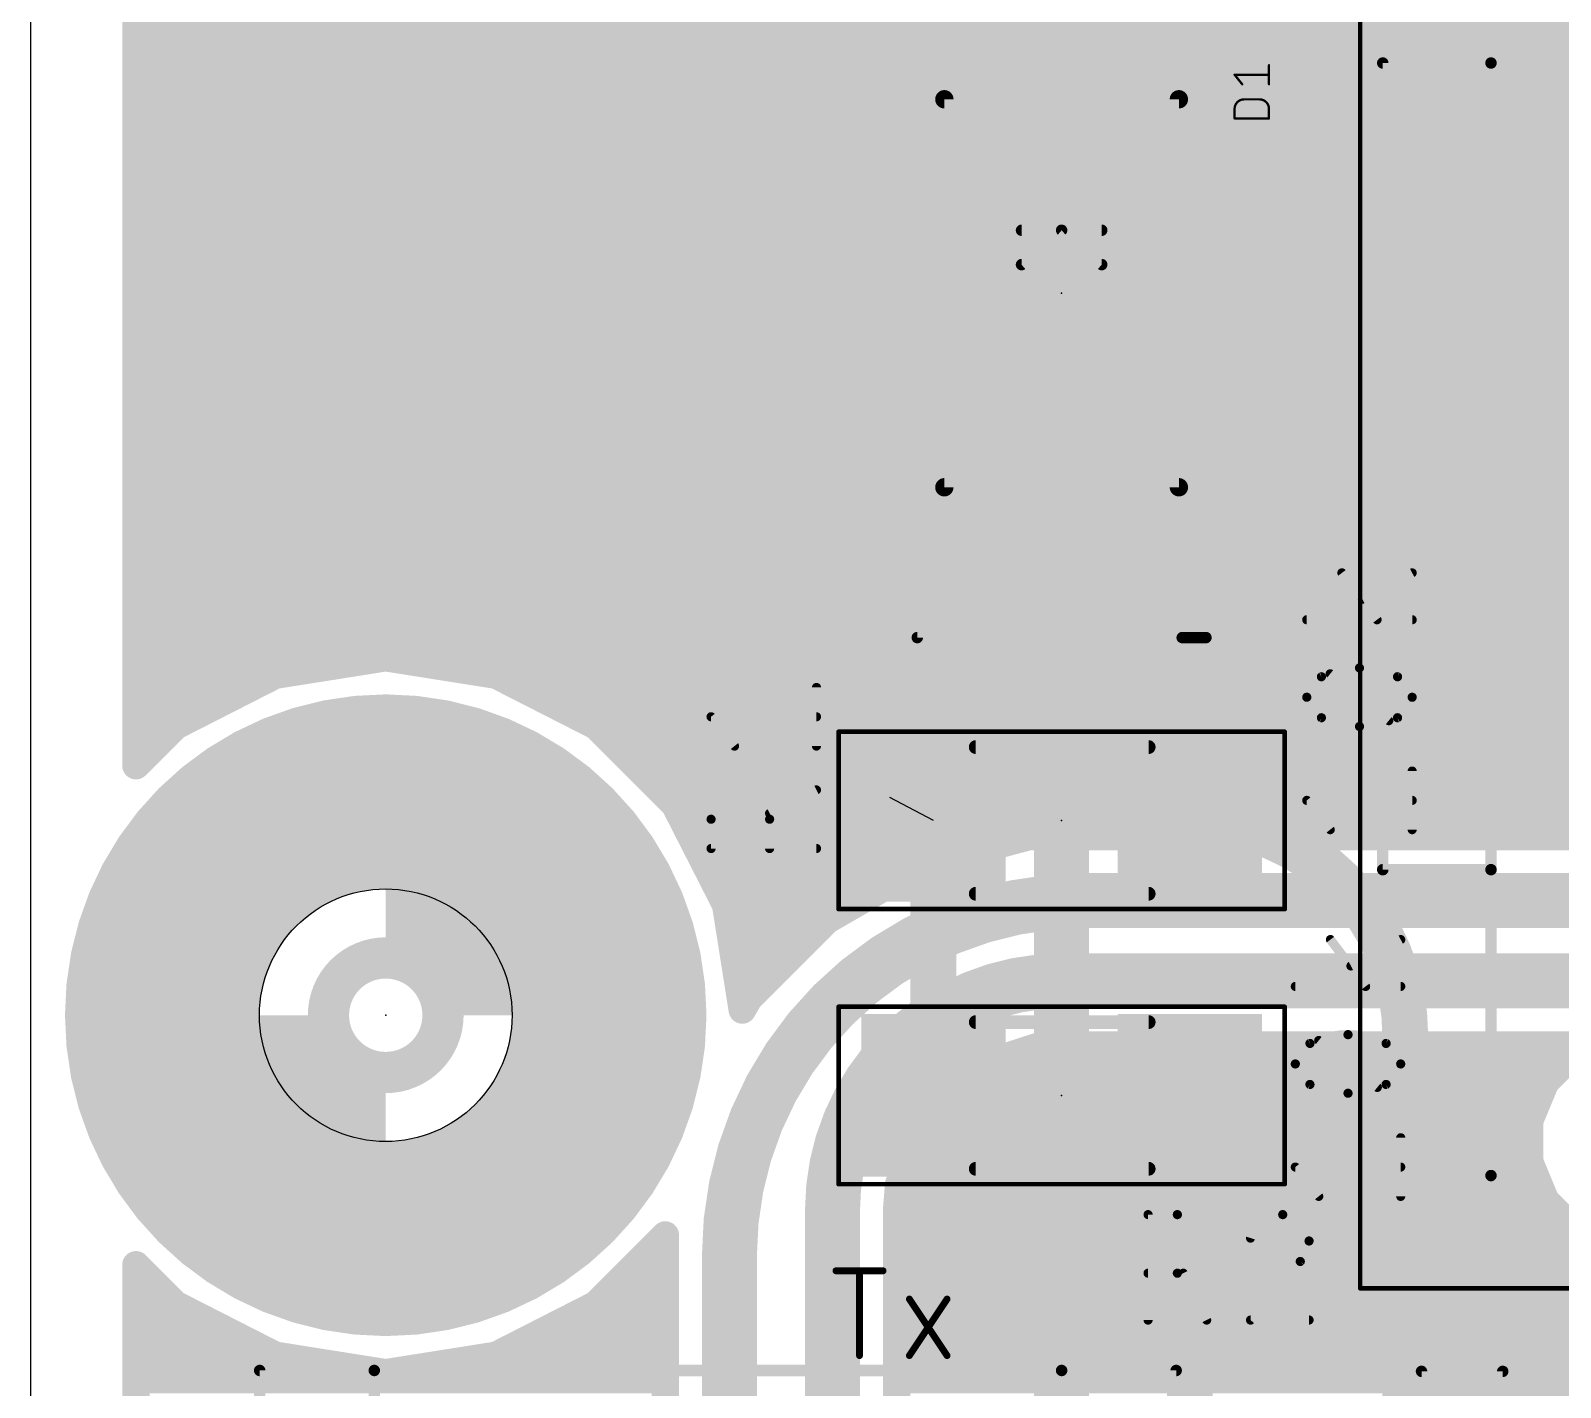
# Model space of a CAD drawing. Extents: x 1.3 to 54.7, y -2.9 to 42.9.
# Drawn here: x 1.27 to 18.23, y 9.97 to 25.01 of the extents above; entities that cross this region are included whole.
import ezdxf

# ---------------------------------------------------------------- set-up
doc = ezdxf.new("R2010")
doc.units = 0
for name, color, linetype in [('1', 12, 'CONTINUOUS'), ('16', 132, 'CONTINUOUS'), ('19', 53, 'CONTINUOUS'), ('20', 31, 'CONTINUOUS'), ('21', 253, 'CONTINUOUS'), ('23', 53, 'CONTINUOUS'), ('25', 253, 'CONTINUOUS'), ('39', 12, 'CONTINUOUS'), ('40', 132, 'CONTINUOUS'), ('41', 12, 'CONTINUOUS'), ('42', 132, 'CONTINUOUS'), ('43', 110, 'CONTINUOUS'), ('51', 253, 'CONTINUOUS')]:
    doc.layers.add(name, color=color, linetype=linetype)

# ---------------------------------------------------------------- blocks, each defined once
blk = doc.blocks.new('RECT')
blk.add_solid([(-0.5, -0.5), (0.5, -0.5), (-0.5, 0.5), (0.5, 0.5)])

msp = doc.modelspace()

# ---------------------------------------------------------------- linework, layer by layer
at = {"layer": '1'}
for points, const_width in [([(12.7, 24.4475, 0.4142), (10.795, 22.5425)], 0.508), ([(12.7, 24.5999, 1), (12.7, 24.2951)], 0.3048), ([(12.7, 24.3205, 1), (12.7, 24.5745)], 0.254), ([(19.05, 21.9075, 0.4142), (16.51, 24.4475)], 0.6096), ([(16.51, 24.5999, 1), (16.51, 24.2951)], 0.3048), ([(16.51, 24.5999, 1), (16.51, 24.2951)], 0.3048), ([(16.51, 24.2951, 1), (16.51, 24.5999)], 0.3048), ([(10.922, 22.5425, 1), (10.668, 22.5425)], 0.254), ([(10.668, 22.5425, 1), (10.922, 22.5425)], 0.254), ([(12.8524, 19.7485, 1), (12.5476, 19.7485)], 0.3048), ([(10.668, 16.51, 1), (10.922, 16.51)], 0.254), ([(11.405, 16.256, 1), (11.151, 16.256)], 0.254), ([(16.51, 13.868, 0.4142), (14.122, 16.256)], 0.508), ([(14.122, 16.383, 1), (14.122, 16.129)], 0.254), ([(16.637, 13.868, 1), (16.383, 13.868)], 0.254), ([(16.383, 13.868, 1), (16.637, 13.868)], 0.254), ([(14.249, 13.208, 1), (13.995, 13.208)], 0.254), ([(11.151, 13.208, 1), (11.405, 13.208)], 0.254)]:
    msp.add_lwpolyline(points, format="xyb", dxfattribs=dict(at, const_width=const_width))
for points, const_width in [([(12.7, 24.4475), (16.51, 24.4475)], 0.6096), ([(16.51, 24.4475), (20.6375, 24.4475)], 0.6096), ([(10.795, 22.5425), (10.795, 16.51)], 0.508), ([(12.7, 19.7485), (12.7, 7.62)], 0.6096), ([(11.278, 16.256), (11.278, 13.208)], 0.508), ([(16.51, 13.868), (16.51, 7.62)], 0.508), ([(14.122, 13.208), (14.122, 8.89)], 0.508)]:
    msp.add_lwpolyline(points, dxfattribs=dict(at, const_width=const_width))
at = {"layer": '16'}
for points, const_width in [([(2.4384, 16.8631), (2.4384, 28.8569)], 0.3048), ([(2.4384, 24.9936), (35.3568, 24.9936)], 0.3048), ([(2.4384, 24.6888), (35.3568, 24.6888)], 0.3048), ([(2.4384, 24.384), (35.3568, 24.384)], 0.3048), ([(2.4384, 24.0792), (35.3568, 24.0792)], 0.3048), ([(2.4384, 23.7744), (35.3568, 23.7744)], 0.3048), ([(2.4384, 23.4696), (35.3568, 23.4696)], 0.3048), ([(2.4384, 23.1648), (35.3568, 23.1648)], 0.3048), ([(2.4384, 22.86), (35.3568, 22.86)], 0.3048), ([(2.4384, 22.5552), (35.3568, 22.5552)], 0.3048), ([(2.4384, 22.2504), (35.3568, 22.2504)], 0.3048), ([(2.4384, 21.9456), (35.3568, 21.9456)], 0.3048), ([(2.4384, 21.6408), (35.3568, 21.6408)], 0.3048), ([(2.4384, 21.336), (35.3568, 21.336)], 0.3048), ([(2.4384, 21.0312), (35.3568, 21.0312)], 0.3048), ([(2.4384, 20.7264), (35.3568, 20.7264)], 0.3048), ([(2.4384, 20.4216), (35.3568, 20.4216)], 0.3048), ([(2.4384, 20.1168), (35.3568, 20.1168)], 0.3048), ([(2.4384, 19.812), (35.3568, 19.812)], 0.3048), ([(2.4384, 19.5072), (35.3568, 19.5072)], 0.3048), ([(2.4384, 19.2024), (35.3568, 19.2024)], 0.3048), ([(2.4384, 18.8976), (35.3568, 18.8976)], 0.3048), ([(2.4384, 18.5928), (35.3568, 18.5928)], 0.3048), ([(2.4384, 18.288), (35.3568, 18.288)], 0.3048), ([(5.207, 18.0594), (3.9826, 17.8655)], 0.3048), ([(6.4314, 17.8655), (5.207, 18.0594)], 0.3048), ([(5.207, 18.0594), (5.207, 18.0594)], 0.3048), ([(2.4384, 17.9832), (4.7259, 17.9832)], 0.3048), ([(3.9826, 17.8655), (2.878, 17.3026)], 0.3048), ([(3.9826, 17.8655), (3.9826, 17.8655)], 0.3048), ([(5.6881, 17.9832), (35.3428, 17.9832)], 0.3048), ([(7.536, 17.3026), (6.4314, 17.8655)], 0.3048), ([(6.4314, 17.8655), (6.4314, 17.8655)], 0.3048), ([(2.4384, 17.6784), (3.6154, 17.6784)], 0.3048), ([(6.7986, 17.6784), (35.2802, 17.6784)], 0.3048), ([(2.4384, 17.3736), (3.0172, 17.3736)], 0.3048), ([(7.3968, 17.3736), (35.1812, 17.3736)], 0.3048), ([(2.878, 17.3026), (2.4384, 16.8631)], 0.3048), ([(2.878, 17.3026), (2.878, 17.3026)], 0.3048), ([(8.4126, 16.426), (7.536, 17.3026)], 0.3048), ([(7.536, 17.3026), (7.536, 17.3026)], 0.3048), ([(2.4384, 17.0688), (2.6441, 17.0688)], 0.3048), ([(7.7699, 17.0688), (35.0233, 17.0688)], 0.3048), ([(8.0747, 16.764), (34.8018, 16.764)], 0.3048), ([(8.3795, 16.4592), (34.4315, 16.4592)], 0.3048), ([(8.9755, 15.3214), (8.4126, 16.426)], 0.3048), ([(8.4126, 16.426), (8.4126, 16.426)], 0.3048), ([(8.5511, 16.1544), (33.7554, 16.1544)], 0.3048), ([(12.3421, 16.0782), (11.1599, 15.7614)], 0.3048), ([(33.274, 16.0782), (12.3421, 16.0782)], 0.3048), ([(8.7064, 15.8496), (11.4889, 15.8496)], 0.3048), ([(11.1599, 15.7614), (10.0999, 15.1495)], 0.3048), ([(11.1599, 15.7614), (11.1599, 15.7614)], 0.3048), ([(8.8617, 15.5448), (10.7846, 15.5448)], 0.3048), ([(12.954, 15.367), (33.274, 15.367)], 0.6096), ([(9.1602, 14.1553), (8.9755, 15.3214)], 0.3048), ([(8.9755, 15.3214), (8.9755, 15.3214)], 0.3048), ([(8.9884, 15.24), (10.2567, 15.24)], 0.3048), ([(10.0999, 15.1495), (9.2345, 14.2841)], 0.3048), ([(10.0999, 15.1495), (10.0999, 15.1495)], 0.3048), ([(9.0366, 14.9352), (9.8857, 14.9352)], 0.3048), ([(9.0849, 14.6304), (9.5809, 14.6304)], 0.3048), ([(12.7, 14.478), (35.941, 14.478)], 0.6096), ([(9.1332, 14.3256), (9.2761, 14.3256)], 0.3048), ([(9.2345, 14.2841), (9.1602, 14.1553)], 0.3048), ([(9.2345, 14.2841), (9.2345, 14.2841)], 0.3048), ([(9.2345, 14.2841), (9.2345, 14.2841)], 0.3048), ([(12.4139, 13.7443), (12.7, 13.7668)], 0.3048), ([(12.7, 13.7668), (18.5932, 13.7668)], 0.3048), ([(11.8697, 13.5675), (12.4139, 13.7443)], 0.3048), ([(12.3269, 13.716), (18.4706, 13.716)], 0.3048), ([(18.3927, 13.6837), (18.0663, 13.3573)], 0.3048), ([(11.4068, 13.2312), (11.8697, 13.5675)], 0.3048), ([(11.6547, 13.4112), (18.1201, 13.4112)], 0.3048), ([(18.0663, 13.3573), (17.8896, 12.9308)], 0.3048), ([(11.0705, 12.7683), (11.4068, 13.2312)], 0.3048), ([(11.3162, 13.1064), (17.9623, 13.1064)], 0.3048), ([(17.8896, 12.9308), (17.8896, 12.4692)], 0.3048), ([(10.8937, 12.2241), (11.0705, 12.7683)], 0.3048), ([(11.0948, 12.8016), (17.8896, 12.8016)], 0.3048), ([(10.9823, 12.4968), (17.8896, 12.4968)], 0.3048), ([(17.8896, 12.4692), (18.0663, 12.0427)], 0.3048), ([(10.16, 11.938), (10.16, 7.62)], 0.6096), ([(10.8712, 11.938), (10.8937, 12.2241)], 0.3048), ([(10.8912, 12.192), (18.0044, 12.192)], 0.3048), ([(10.8712, 8.7825), (10.8712, 11.938)], 0.3048), ([(18.0663, 12.0427), (18.3927, 11.7163)], 0.3048), ([(10.8712, 11.8872), (18.2217, 11.8872)], 0.3048), ([(7.536, 10.8914), (8.3058, 11.6611)], 0.3048), ([(8.2271, 11.5824), (8.3058, 11.5824)], 0.3048), ([(8.3058, 11.6611), (8.3058, 9.4386)], 0.3048), ([(9.017, 11.43), (9.017, 9.144)], 0.6096), ([(10.8712, 11.5824), (18.7158, 11.5824)], 0.3048), ([(2.4384, 1.1712), (2.4384, 11.3309)], 0.3048), ([(2.4384, 11.3309), (2.878, 10.8914)], 0.3048), ([(2.4384, 11.2776), (2.4917, 11.2776)], 0.3048), ([(7.9223, 11.2776), (8.3058, 11.2776)], 0.3048), ([(10.8712, 11.2776), (47.3227, 11.2776)], 0.3048), ([(2.4384, 10.9728), (2.7965, 10.9728)], 0.3048), ([(2.878, 10.8914), (2.878, 10.8914)], 0.3048), ([(2.878, 10.8914), (3.9826, 10.3285)], 0.3048), ([(6.4314, 10.3285), (7.536, 10.8914)], 0.3048), ([(7.536, 10.8914), (7.536, 10.8914)], 0.3048), ([(7.536, 10.8914), (7.536, 10.8914)], 0.3048), ([(7.6175, 10.9728), (8.3058, 10.9728)], 0.3048), ([(10.8712, 10.9728), (47.9159, 10.9728)], 0.3048), ([(2.4384, 10.668), (3.3163, 10.668)], 0.3048), ([(7.0977, 10.668), (8.3058, 10.668)], 0.3048), ([(10.8712, 10.668), (48.6948, 10.668)], 0.3048), ([(2.4384, 10.3632), (3.9145, 10.3632)], 0.3048), ([(6.4995, 10.3632), (8.3058, 10.3632)], 0.3048), ([(10.8712, 10.3632), (53.4926, 10.3632)], 0.3048), ([(3.9826, 10.3285), (3.9826, 10.3285)], 0.3048), ([(3.9826, 10.3285), (5.207, 10.1346)], 0.3048), ([(5.207, 10.1346), (6.4314, 10.3285)], 0.3048), ([(6.4314, 10.3285), (6.4314, 10.3285)], 0.3048), ([(2.4384, 10.0584), (8.3058, 10.0584)], 0.3048), ([(5.207, 10.1346), (5.207, 10.1346)], 0.3048), ([(10.8712, 10.0584), (53.4926, 10.0584)], 0.3048)]:
    msp.add_lwpolyline(points, dxfattribs=dict(at, const_width=const_width))
for points, const_width in [([(2.4384, 25.0698, 1), (2.4384, 24.9174)], 0.1524), ([(2.4384, 24.765, 1), (2.4384, 24.6126)], 0.1524), ([(2.4384, 24.4602, 1), (2.4384, 24.3078)], 0.1524), ([(2.4384, 24.1554, 1), (2.4384, 24.003)], 0.1524), ([(2.4384, 23.8506, 1), (2.4384, 23.6982)], 0.1524), ([(2.4384, 23.5458, 1), (2.4384, 23.3934)], 0.1524), ([(2.4384, 23.241, 1), (2.4384, 23.0886)], 0.1524), ([(2.4384, 22.9362, 1), (2.4384, 22.7838)], 0.1524), ([(2.4384, 22.6314, 1), (2.4384, 22.479)], 0.1524), ([(2.4384, 22.3266, 1), (2.4384, 22.1742)], 0.1524), ([(2.4384, 22.0218, 1), (2.4384, 21.8694)], 0.1524), ([(2.4384, 21.717, 1), (2.4384, 21.5646)], 0.1524), ([(2.4384, 21.4122, 1), (2.4384, 21.2598)], 0.1524), ([(2.4384, 21.1074, 1), (2.4384, 20.955)], 0.1524), ([(2.4384, 20.8026, 1), (2.4384, 20.6502)], 0.1524), ([(2.4384, 20.4978, 1), (2.4384, 20.3454)], 0.1524), ([(2.4384, 20.193, 1), (2.4384, 20.0406)], 0.1524), ([(2.4384, 19.8882, 1), (2.4384, 19.7358)], 0.1524), ([(2.4384, 19.5834, 1), (2.4384, 19.431)], 0.1524), ([(2.4384, 19.2786, 1), (2.4384, 19.1262)], 0.1524), ([(2.4384, 18.9738, 1), (2.4384, 18.8214)], 0.1524), ([(2.4384, 18.669, 1), (2.4384, 18.5166)], 0.1524), ([(2.4384, 18.3642, 1), (2.4384, 18.2118)], 0.1524), ([(5.2189, 18.1347, 1), (5.1951, 17.9841)], 0.1524), ([(5.207, 18.1356, 1), (5.207, 17.9832)], 0.1524), ([(5.2189, 17.9841, 1), (5.1951, 18.1347)], 0.1524), ([(5.207, 17.9832, 1), (5.207, 18.1356)], 0.1524), ([(2.4384, 18.0594, 1), (2.4384, 17.907)], 0.1524), ([(3.9826, 17.9417, 1), (3.9826, 17.7893)], 0.1524), ([(3.9706, 17.9407, 1), (3.9945, 17.7902)], 0.1524), ([(4.0171, 17.7976, 1), (3.948, 17.9334)], 0.1524), ([(3.9826, 17.7893, 1), (3.9826, 17.9417)], 0.1524), ([(4.7259, 17.907, 1), (4.7259, 18.0594)], 0.1524), ([(5.6881, 18.0594, 1), (5.6881, 17.907)], 0.1524), ([(6.4314, 17.9417, 1), (6.4314, 17.7893)], 0.1524), ([(6.466, 17.9334, 1), (6.3969, 17.7976)], 0.1524), ([(6.4195, 17.7902, 1), (6.4434, 17.9407)], 0.1524), ([(6.4314, 17.7893, 1), (6.4314, 17.9417)], 0.1524), ([(2.4384, 17.7546, 1), (2.4384, 17.6022)], 0.1524), ([(3.6154, 17.6022, 1), (3.6154, 17.7546)], 0.1524), ([(6.7986, 17.7546, 1), (6.7986, 17.6022)], 0.1524), ([(2.4384, 17.4498, 1), (2.4384, 17.2974)], 0.1524), ([(3.0172, 17.2974, 1), (3.0172, 17.4498)], 0.1524), ([(7.3968, 17.4498, 1), (7.3968, 17.2974)], 0.1524), ([(2.878, 17.3788, 1), (2.878, 17.2264)], 0.1524), ([(2.8434, 17.3705, 1), (2.9126, 17.2348)], 0.1524), ([(2.9318, 17.2488, 1), (2.8241, 17.3565)], 0.1524), ([(2.878, 17.2264, 1), (2.878, 17.3788)], 0.1524), ([(7.536, 17.3788, 1), (7.536, 17.2264)], 0.1524), ([(7.5899, 17.3565, 1), (7.4822, 17.2488)], 0.1524), ([(7.5014, 17.2348, 1), (7.5706, 17.3705)], 0.1524), ([(7.536, 17.2264, 1), (7.536, 17.3788)], 0.1524), ([(2.4384, 17.145, 1), (2.4384, 16.9926)], 0.1524), ([(2.6441, 16.9926, 1), (2.6441, 17.145)], 0.1524), ([(7.7699, 17.145, 1), (7.7699, 16.9926)], 0.1524), ([(2.3845, 16.917, 1), (2.4923, 16.8092)], 0.1524), ([(2.3622, 16.8631, 1), (2.5146, 16.8631)], 0.1524), ([(8.0747, 16.8402, 1), (8.0747, 16.6878)], 0.1524), ([(8.3795, 16.5354, 1), (8.3795, 16.383)], 0.1524), ([(8.4888, 16.426, 1), (8.3364, 16.426)], 0.1524), ([(8.3364, 16.426, 1), (8.4888, 16.426)], 0.1524), ([(8.4805, 16.4606, 1), (8.3448, 16.3914)], 0.1524), ([(8.3588, 16.3722, 1), (8.4665, 16.4799)], 0.1524), ([(8.5511, 16.2306, 1), (8.5511, 16.0782)], 0.1524), ([(12.3421, 16.1544, 1), (12.3421, 16.002)], 0.1524), ([(12.3618, 16.0046, 1), (12.3223, 16.1518)], 0.1524), ([(8.7064, 15.9258, 1), (8.7064, 15.7734)], 0.1524), ([(11.4889, 15.7734, 1), (11.4889, 15.9258)], 0.1524), ([(11.1401, 15.835, 1), (11.1796, 15.6878)], 0.1524), ([(11.1599, 15.8376, 1), (11.1599, 15.6852)], 0.1524), ([(11.198, 15.6954, 1), (11.1218, 15.8274)], 0.1524), ([(11.1599, 15.6852, 1), (11.1599, 15.8376)], 0.1524), ([(8.8617, 15.621, 1), (8.8617, 15.4686)], 0.1524), ([(12.954, 15.367, 0.4142), (9.017, 11.43)], 0.6096), ([(10.7846, 15.4686, 1), (10.7846, 15.621)], 0.1524), ([(12.954, 15.5194, 1), (12.954, 15.2146)], 0.3048), ([(12.954, 15.2146, 1), (12.954, 15.5194)], 0.3048), ([(9.0507, 15.3334, 1), (8.9002, 15.3095)], 0.1524), ([(9.0517, 15.3214, 1), (8.8993, 15.3214)], 0.1524), ([(8.8993, 15.3214, 1), (9.0517, 15.3214)], 0.1524), ([(8.9076, 15.2869, 1), (9.0434, 15.356)], 0.1524), ([(8.9884, 15.3162, 1), (8.9884, 15.1638)], 0.1524), ([(10.0999, 15.2257, 1), (10.0999, 15.0733)], 0.1524), ([(10.0618, 15.2155, 1), (10.138, 15.0835)], 0.1524), ([(10.1538, 15.0956, 1), (10.0461, 15.2034)], 0.1524), ([(10.0999, 15.0733, 1), (10.0999, 15.2257)], 0.1524), ([(10.2567, 15.1638, 1), (10.2567, 15.3162)], 0.1524), ([(9.0366, 15.0114, 1), (9.0366, 14.859)], 0.1524), ([(9.8857, 14.859, 1), (9.8857, 15.0114)], 0.1524), ([(9.0849, 14.7066, 1), (9.0849, 14.5542)], 0.1524), ([(9.5809, 14.5542, 1), (9.5809, 14.7066)], 0.1524), ([(12.7, 14.478, 0.4142), (10.16, 11.938)], 0.6096), ([(12.7, 14.6304, 1), (12.7, 14.3256)], 0.3048), ([(12.7, 14.3256, 1), (12.7, 14.6304)], 0.3048), ([(9.1332, 14.4018, 1), (9.1332, 14.2494)], 0.1524), ([(9.2345, 14.3603, 1), (9.2345, 14.2079)], 0.1524), ([(9.3107, 14.2841, 1), (9.1583, 14.2841)], 0.1524), ([(9.3005, 14.246, 1), (9.1685, 14.3222)], 0.1524), ([(9.2345, 14.2079, 1), (9.2345, 14.3603)], 0.1524), ([(9.2761, 14.2494, 1), (9.2761, 14.4018)], 0.1524), ([(9.0942, 14.1934, 1), (9.2262, 14.1172)], 0.1524), ([(9.1806, 14.3379, 1), (9.2884, 14.2302)], 0.1524), ([(9.1583, 14.2841, 1), (9.3107, 14.2841)], 0.1524), ([(9.0849, 14.1434, 1), (9.2354, 14.1672)], 0.1524), ([(12.7, 13.843, 1), (12.7, 13.6906)], 0.1524), ([(12.706, 13.6908, 1), (12.694, 13.8428)], 0.1524), ([(12.3269, 13.7922, 1), (12.3269, 13.6398)], 0.1524), ([(12.4079, 13.8202, 1), (12.4199, 13.6683)], 0.1524), ([(12.4375, 13.6718, 1), (12.3904, 13.8168)], 0.1524), ([(11.8462, 13.6399, 1), (11.8933, 13.495)], 0.1524), ([(11.9145, 13.5058, 1), (11.825, 13.6291)], 0.1524), ([(11.6547, 13.4874, 1), (11.6547, 13.335)], 0.1524), ([(18.0124, 13.4112, 1), (18.1201, 13.3034)], 0.1524), ([(18.1367, 13.3282, 1), (17.9959, 13.3865)], 0.1524), ([(18.1201, 13.335, 1), (18.1201, 13.4874)], 0.1524), ([(11.3162, 13.1826, 1), (11.3162, 13.0302)], 0.1524), ([(11.3621, 13.2928, 1), (11.4516, 13.1695)], 0.1524), ([(11.4685, 13.1864, 1), (11.3452, 13.2759)], 0.1524), ([(17.9623, 13.0302, 1), (17.9623, 13.1826)], 0.1524), ([(17.9658, 12.9308, 1), (17.8134, 12.9308)], 0.1524), ([(11.143, 12.7447, 1), (10.9981, 12.7918)], 0.1524), ([(11.0948, 12.8778, 1), (11.0948, 12.7254)], 0.1524), ([(17.8192, 12.96, 1), (17.96, 12.9017)], 0.1524), ([(17.8896, 12.7254, 1), (17.8896, 12.8778)], 0.1524), ([(11.0089, 12.813, 1), (11.1322, 12.7235)], 0.1524), ([(10.9823, 12.573, 1), (10.9823, 12.4206)], 0.1524), ([(17.96, 12.4983, 1), (17.8192, 12.44)], 0.1524), ([(17.8896, 12.4206, 1), (17.8896, 12.573)], 0.1524), ([(17.8134, 12.4692, 1), (17.9658, 12.4692)], 0.1524), ([(10.3124, 11.938, 1), (10.0076, 11.938)], 0.3048), ([(10.8912, 12.2682, 1), (10.8912, 12.1158)], 0.1524), ([(10.8212, 12.2476, 1), (10.9662, 12.2005)], 0.1524), ([(10.9697, 12.2181, 1), (10.8177, 12.2301)], 0.1524), ([(18.0044, 12.1158, 1), (18.0044, 12.2682)], 0.1524), ([(10.0076, 11.938, 1), (10.3124, 11.938)], 0.3048), ([(10.9474, 11.938, 1), (10.795, 11.938)], 0.1524), ([(18.1201, 12.0966, 1), (18.0124, 11.9888)], 0.1524), ([(17.9959, 12.0135, 1), (18.1367, 12.0718)], 0.1524), ([(10.8712, 11.9634, 1), (10.8712, 11.811)], 0.1524), ([(10.7952, 11.944, 1), (10.9472, 11.932)], 0.1524), ([(18.2217, 11.811, 1), (18.2217, 11.9634)], 0.1524), ([(8.2271, 11.6586, 1), (8.2271, 11.5062)], 0.1524), ([(8.382, 11.6611, 1), (8.2296, 11.6611)], 0.1524), ([(8.3597, 11.6072, 1), (8.2519, 11.715)], 0.1524), ([(8.3058, 11.5062, 1), (8.3058, 11.6586)], 0.1524), ([(9.1694, 11.43, 1), (8.8646, 11.43)], 0.3048), ([(10.8712, 11.6586, 1), (10.8712, 11.5062)], 0.1524), ([(8.8646, 11.43, 1), (9.1694, 11.43)], 0.3048), ([(2.5146, 11.3309, 1), (2.3622, 11.3309)], 0.1524), ([(2.4923, 11.3848, 1), (2.3845, 11.277)], 0.1524), ([(2.4384, 11.3538, 1), (2.4384, 11.2014)], 0.1524), ([(2.4917, 11.2014, 1), (2.4917, 11.3538)], 0.1524), ([(7.9223, 11.3538, 1), (7.9223, 11.2014)], 0.1524), ([(8.3058, 11.2014, 1), (8.3058, 11.3538)], 0.1524), ([(10.8712, 11.3538, 1), (10.8712, 11.2014)], 0.1524), ([(2.4384, 11.049, 1), (2.4384, 10.8966)], 0.1524), ([(2.7965, 10.8966, 1), (2.7965, 11.049)], 0.1524), ([(2.878, 10.9676, 1), (2.878, 10.8152)], 0.1524), ([(2.9126, 10.9592, 1), (2.8434, 10.8235)], 0.1524), ([(2.878, 10.8152, 1), (2.878, 10.9676)], 0.1524), ([(7.536, 10.9676, 1), (7.536, 10.8152)], 0.1524), ([(7.6122, 10.8914, 1), (7.4598, 10.8914)], 0.1524), ([(7.5706, 10.8235, 1), (7.5014, 10.9592)], 0.1524), ([(7.536, 10.8152, 1), (7.536, 10.9676)], 0.1524), ([(7.6175, 11.049, 1), (7.6175, 10.8966)], 0.1524), ([(8.3058, 10.8966, 1), (8.3058, 11.049)], 0.1524), ([(10.8712, 11.049, 1), (10.8712, 10.8966)], 0.1524), ([(2.8241, 10.8375, 1), (2.9318, 10.9452)], 0.1524), ([(7.4598, 10.8914, 1), (7.6122, 10.8914)], 0.1524), ([(7.4822, 10.9452, 1), (7.5899, 10.8375)], 0.1524), ([(2.4384, 10.7442, 1), (2.4384, 10.5918)], 0.1524), ([(3.3163, 10.5918, 1), (3.3163, 10.7442)], 0.1524), ([(7.0977, 10.7442, 1), (7.0977, 10.5918)], 0.1524), ([(8.3058, 10.5918, 1), (8.3058, 10.7442)], 0.1524), ([(10.8712, 10.7442, 1), (10.8712, 10.5918)], 0.1524), ([(2.4384, 10.4394, 1), (2.4384, 10.287)], 0.1524), ([(3.9145, 10.287, 1), (3.9145, 10.4394)], 0.1524), ([(6.4995, 10.4394, 1), (6.4995, 10.287)], 0.1524), ([(8.3058, 10.287, 1), (8.3058, 10.4394)], 0.1524), ([(10.8712, 10.4394, 1), (10.8712, 10.287)], 0.1524), ([(3.9826, 10.4047, 1), (3.9826, 10.2523)], 0.1524), ([(3.9945, 10.4038, 1), (3.9706, 10.2533)], 0.1524), ([(3.948, 10.2606, 1), (4.0171, 10.3964)], 0.1524), ([(3.9826, 10.2523, 1), (3.9826, 10.4047)], 0.1524), ([(6.4314, 10.4047, 1), (6.4314, 10.2523)], 0.1524), ([(6.3969, 10.3964, 1), (6.466, 10.2606)], 0.1524), ([(6.4434, 10.2533, 1), (6.4195, 10.4038)], 0.1524), ([(6.4314, 10.2523, 1), (6.4314, 10.4047)], 0.1524), ([(2.4384, 10.1346, 1), (2.4384, 9.9822)], 0.1524), ([(5.207, 10.2108, 1), (5.207, 10.0584)], 0.1524), ([(5.1951, 10.2099, 1), (5.2189, 10.0593)], 0.1524), ([(5.1951, 10.0593, 1), (5.2189, 10.2099)], 0.1524), ([(5.207, 10.0584, 1), (5.207, 10.2108)], 0.1524), ([(8.3058, 9.9822, 1), (8.3058, 10.1346)], 0.1524), ([(10.8712, 10.1346, 1), (10.8712, 9.9822)], 0.1524)]:
    msp.add_lwpolyline(points, format="xyb", dxfattribs=dict(at, const_width=const_width))
at = {"layer": '19'}
msp.add_line((11.278, 16.256), (10.795, 16.51), dxfattribs=at)
at = {"layer": '20'}
msp.add_line((1.27, 35.55), (1.27, 0), dxfattribs=at)
msp.add_circle((5.207, 14.097), 1.4, dxfattribs=at)
at = {"layer": '21', "const_width": 0.127}
for points in [[(17.46, 28.32), (17.46, 12.32)], [(11.1, 18.282), (11.1, 25.887)], [(14.3, 25.887), (14.3, 18.282)], [(12.7, 22.7965), (12.2555, 22.4155)], [(12.2555, 22.7965), (13.1445, 22.7965)], [(13.1445, 22.4155), (12.7, 22.7965)], [(12.2555, 22.4155), (13.1445, 22.4155)], [(14.094, 18.282), (11.1, 18.282)], [(14.094, 18.282), (14.0365, 18.282)], [(14.3, 18.282), (14.094, 18.282)], [(3.81, 4.572), (3.81, 10.16)], [(3.81, 10.16), (5.08, 10.16)], [(5.08, 10.16), (12.7, 10.16)], [(5.08, 8.89), (5.08, 10.16)], [(12.7, 10.16), (13.97, 10.16)], [(12.7, 10.16), (12.7, 8.89)], [(13.97, 4.572), (13.97, 10.16)], [(16.69, 2.55), (16.69, 10.15)], [(16.69, 10.15), (17.59, 10.15)], [(17.59, 10.15), (17.59, 8.55)]]:
    msp.add_lwpolyline(points, dxfattribs=at)
at = {"layer": '21'}
for points, const_width in [([(12.2555, 22.8283, 1), (12.2555, 22.7648)], 0.0635), ([(12.7207, 22.8206, 1), (12.6793, 22.7724)], 0.0635), ([(12.7207, 22.7724, 1), (12.6793, 22.8206)], 0.0635), ([(13.1445, 22.7648, 1), (13.1445, 22.8283)], 0.0635), ([(12.2555, 22.4473, 1), (12.2555, 22.3838)], 0.0635), ([(12.2348, 22.4396, 1), (12.2762, 22.3914)], 0.0635), ([(13.1238, 22.3914, 1), (13.1652, 22.4396)], 0.0635), ([(13.1445, 22.3838, 1), (13.1445, 22.4473)], 0.0635), ([(11.1, 18.3137, 1), (11.1, 18.2503)], 0.0635), ([(14.0365, 18.3137, 1), (14.0365, 18.2503)], 0.0635), ([(14.094, 18.3137, 1), (14.094, 18.2503)], 0.0635), ([(14.094, 18.2503, 1), (14.094, 18.3137)], 0.0635), ([(14.094, 18.2503, 1), (14.094, 18.3137)], 0.0635), ([(14.3, 18.2503, 1), (14.3, 18.3137)], 0.0635), ([(11.0682, 18.282, 1), (11.1318, 18.282)], 0.0635), ([(14.2683, 18.282, 1), (14.3318, 18.282)], 0.0635), ([(5.207, 11.176, 1), (5.207, 17.018, 1), (5.207, 11.176)], 0.1524), ([(5.207, 12.597, 1), (5.207, 15.597, 1), (5.207, 12.597)], 0.2032), ([(17.46, 12.32, 0.4142), (18.46, 11.32)], 0.127), ([(17.4917, 12.32, 1), (17.4283, 12.32)], 0.0635), ([(17.4283, 12.32, 1), (17.4917, 12.32)], 0.0635), ([(3.8418, 10.16, 1), (3.7782, 10.16)], 0.0635), ([(3.81, 10.1918, 1), (3.81, 10.1282)], 0.0635), ([(5.08, 10.1918, 1), (5.08, 10.1282)], 0.0635), ([(5.1117, 10.16, 1), (5.0483, 10.16)], 0.0635), ([(5.08, 10.1282, 1), (5.08, 10.1918)], 0.0635), ([(12.7, 10.1918, 1), (12.7, 10.1282)], 0.0635), ([(12.7318, 10.16, 1), (12.6683, 10.16)], 0.0635), ([(12.7, 10.1282, 1), (12.7, 10.1918)], 0.0635), ([(14.0018, 10.16, 1), (13.9383, 10.16)], 0.0635), ([(13.97, 10.1282, 1), (13.97, 10.1918)], 0.0635), ([(16.69, 10.1818, 1), (16.69, 10.1182)], 0.0635), ([(16.7218, 10.15, 1), (16.6583, 10.15)], 0.0635), ([(17.6217, 10.15, 1), (17.5583, 10.15)], 0.0635), ([(17.59, 10.1182, 1), (17.59, 10.1818)], 0.0635)]:
    msp.add_lwpolyline(points, format="xyb", dxfattribs=dict(at, const_width=const_width))
at = {"layer": '23'}
for p in [(12.7, 22.098), (12.7, 16.256), (5.207, 14.097), (12.7, 13.208)]:
    msp.add_point(p, dxfattribs=at)
at = {"layer": '25'}
for points, const_width in [([(14.9987, 24.4136), (14.9987, 24.6253)], 0.0254), ([(14.7024, 24.4136), (14.6177, 24.5195)], 0.0254), ([(14.6177, 24.5195), (14.9987, 24.5195)], 0.0254), ([(14.7235, 24.2474), (14.8929, 24.2474)], 0.0254), ([(14.6177, 24.0357), (14.6177, 24.1415)], 0.0254), ([(14.9987, 24.1415), (14.9987, 24.0357)], 0.0254), ([(14.9987, 24.0357), (14.6177, 24.0357)], 0.0254), ([(15.8073, 18.9992), (16.1967, 18.4799)], 0.1016), ([(16.5862, 18.9992), (16.0345, 18.7071)], 0.1016), ([(16.5862, 18.4799), (15.4178, 18.4799)], 0.1016), ([(16.3266, 17.3615), (15.6774, 17.8808)], 0.1016), ([(9.9822, 17.0801), (9.9822, 17.7292)], 0.1016), ([(9.0734, 17.0801), (8.8138, 17.4046)], 0.1016), ([(8.8138, 17.4046), (9.9822, 17.4046)], 0.1016), ([(16.5862, 16.1536), (16.5862, 16.8027)], 0.1016), ([(9.9822, 16.5936), (9.4629, 16.3339)], 0.1016), ([(15.6774, 16.1536), (15.4178, 16.4781)], 0.1016), ([(15.4178, 16.4781), (16.5862, 16.4781)], 0.1016), ([(8.8138, 15.9445), (8.8138, 16.269)], 0.1016), ([(9.4629, 16.269), (9.4629, 15.9445)], 0.1016), ([(9.9822, 15.9445), (8.8138, 15.9445)], 0.1016), ([(15.6803, 14.9352), (16.0697, 14.4159)], 0.1016), ([(16.4592, 14.9352), (15.9075, 14.6431)], 0.1016), ([(16.4592, 14.4159), (15.2908, 14.4159)], 0.1016), ([(16.1996, 13.2975), (15.5504, 13.8168)], 0.1016), ([(16.4592, 12.0896), (16.4592, 12.7387)], 0.1016), ([(15.5504, 12.0896), (15.2908, 12.4141)], 0.1016), ([(15.2908, 12.4141), (16.4592, 12.4141)], 0.1016), ([(13.6585, 10.7188), (13.6585, 11.8872)], 0.1016), ([(13.6585, 11.8872), (13.983, 11.8872)], 0.1016), ([(15.3458, 11.3679), (14.7941, 10.7188)], 0.1016), ([(10.1981, 11.2649), (10.7202, 11.2649)], 0.0762), ([(10.4592, 10.3251), (10.4592, 11.2649)], 0.0762), ([(13.983, 11.2381), (13.6585, 11.2381)], 0.1016), ([(14.3076, 10.7188), (14.0479, 11.2381)], 0.1016), ([(11.0123, 10.3251), (11.43, 10.9516)], 0.0762), ([(11.0123, 10.9516), (11.43, 10.3251)], 0.0762), ([(14.7941, 10.7188), (15.4432, 10.7188)], 0.1016)]:
    msp.add_lwpolyline(points, dxfattribs=dict(at, const_width=const_width))
for points, const_width in [([(15.0051, 24.6253, 1), (14.9924, 24.6253)], 0.0127), ([(14.6227, 24.5234, 1), (14.6127, 24.5155)], 0.0127), ([(14.6177, 24.5258, 1), (14.6177, 24.5131)], 0.0127), ([(14.6974, 24.4097, 1), (14.7073, 24.4176)], 0.0127), ([(14.9987, 24.5131, 1), (14.9987, 24.5258)], 0.0127), ([(14.7235, 24.2473, 0.4142), (14.6177, 24.1415)], 0.0254), ([(14.7235, 24.2537, 1), (14.7235, 24.241)], 0.0127), ([(14.7235, 24.241, 1), (14.7235, 24.2537)], 0.0127), ([(14.9987, 24.1415, 0.4142), (14.8929, 24.2474)], 0.0254), ([(14.8929, 24.2537, 1), (14.8929, 24.241)], 0.0127), ([(14.8929, 24.241, 1), (14.8929, 24.2537)], 0.0127), ([(14.9924, 24.4136, 1), (15.0051, 24.4136)], 0.0127), ([(14.6241, 24.1415, 1), (14.6114, 24.1415)], 0.0127), ([(14.6114, 24.1415, 1), (14.6241, 24.1415)], 0.0127), ([(15.0051, 24.1415, 1), (14.9924, 24.1415)], 0.0127), ([(14.9924, 24.1415, 1), (15.0051, 24.1415)], 0.0127), ([(14.6177, 24.042, 1), (14.6177, 24.0293)], 0.0127), ([(14.6114, 24.0357, 1), (14.6241, 24.0357)], 0.0127), ([(14.9924, 24.0357, 1), (15.0051, 24.0357)], 0.0127), ([(14.9987, 24.0293, 1), (14.9987, 24.042)], 0.0127), ([(15.8276, 19.0144, 1), (15.7869, 18.984)], 0.0508), ([(16.5981, 18.9768, 1), (16.5743, 19.0216)], 0.0508), ([(16.0226, 18.7295, 1), (16.0463, 18.6847)], 0.0508), ([(15.4178, 18.5053, 1), (15.4178, 18.4545)], 0.0508), ([(16.1764, 18.4647, 1), (16.2171, 18.4952)], 0.0508), ([(16.5862, 18.4545, 1), (16.5862, 18.5053)], 0.0508), ([(16.002, 17.9457, 0.1139), (15.5801, 17.8483)], 0.1016), ([(16.4239, 17.8483, 0.1139), (16.002, 17.9457)], 0.1016), ([(16.002, 17.9711, 1), (16.002, 17.9203)], 0.0508), ([(16.002, 17.9203, 1), (16.002, 17.9711)], 0.0508), ([(15.5801, 17.8483, 0.3205), (15.4178, 17.6211)], 0.1016), ([(15.5689, 17.8711, 1), (15.5912, 17.8255)], 0.0508), ([(15.5883, 17.8243, 1), (15.5718, 17.8723)], 0.0508), ([(15.6933, 17.9006, 1), (15.6616, 17.8609)], 0.0508), ([(16.5862, 17.6211, 0.3205), (16.4239, 17.8483)], 0.1016), ([(16.4322, 17.8723, 1), (16.4157, 17.8243)], 0.0508), ([(16.4128, 17.8255, 1), (16.4351, 17.8711)], 0.0508), ([(10.0076, 17.7292, 1), (9.9568, 17.7292)], 0.0508), ([(15.4178, 17.6211, 0.3205), (15.5801, 17.3939)], 0.1016), ([(15.4432, 17.6211, 1), (15.3924, 17.6211)], 0.0508), ([(15.3924, 17.6211, 1), (15.4432, 17.6211)], 0.0508), ([(16.4239, 17.3939, 0.3205), (16.5862, 17.6211)], 0.1016), ([(16.6116, 17.6211, 1), (16.5608, 17.6211)], 0.0508), ([(16.5608, 17.6211, 1), (16.6116, 17.6211)], 0.0508), ([(8.8336, 17.4205, 1), (8.794, 17.3888)], 0.0508), ([(8.8138, 17.43, 1), (8.8138, 17.3792)], 0.0508), ([(9.9822, 17.3792, 1), (9.9822, 17.43)], 0.0508), ([(15.5912, 17.4168, 1), (15.5689, 17.3711)], 0.0508), ([(15.5801, 17.3939, 0.1139), (16.002, 17.2966)], 0.1016), ([(15.5718, 17.3699, 1), (15.5883, 17.4179)], 0.0508), ([(16.002, 17.2966, 0.1139), (16.4239, 17.3939)], 0.1016), ([(16.002, 17.322, 1), (16.002, 17.2712)], 0.0508), ([(16.002, 17.2712, 1), (16.002, 17.322)], 0.0508), ([(16.3107, 17.3416, 1), (16.3424, 17.3813)], 0.0508), ([(16.4157, 17.4179, 1), (16.4322, 17.3699)], 0.0508), ([(16.4351, 17.3711, 1), (16.4128, 17.4168)], 0.0508), ([(9.0536, 17.0642, 1), (9.0933, 17.096)], 0.0508), ([(9.9568, 17.0801, 1), (10.0076, 17.0801)], 0.0508), ([(16.6116, 16.8027, 1), (16.5608, 16.8027)], 0.0508), ([(9.4629, 16.269, 1), (8.8138, 16.269)], 0.1016), ([(9.9936, 16.5708, 1), (9.9708, 16.6163)], 0.0508), ([(15.4376, 16.494, 1), (15.398, 16.4622)], 0.0508), ([(15.4178, 16.5035, 1), (15.4178, 16.4527)], 0.0508), ([(16.5862, 16.4527, 1), (16.5862, 16.5035)], 0.0508), ([(8.8392, 16.269, 1), (8.7884, 16.269)], 0.0508), ([(8.7884, 16.269, 1), (8.8392, 16.269)], 0.0508), ([(9.4883, 16.269, 1), (9.4375, 16.269)], 0.0508), ([(9.4375, 16.269, 1), (9.4883, 16.269)], 0.0508), ([(9.4516, 16.3566, 1), (9.4743, 16.3112)], 0.0508), ([(15.6576, 16.1377, 1), (15.6973, 16.1694)], 0.0508), ([(16.5608, 16.1536, 1), (16.6116, 16.1536)], 0.0508), ([(8.8138, 15.9699, 1), (8.8138, 15.9191)], 0.0508), ([(8.7884, 15.9445, 1), (8.8392, 15.9445)], 0.0508), ([(9.4375, 15.9445, 1), (9.4883, 15.9445)], 0.0508), ([(9.9822, 15.9191, 1), (9.9822, 15.9699)], 0.0508), ([(15.7006, 14.9504, 1), (15.6599, 14.92)], 0.0508), ([(16.4711, 14.9128, 1), (16.4473, 14.9576)], 0.0508), ([(15.8956, 14.6655, 1), (15.9193, 14.6207)], 0.0508), ([(15.2908, 14.4413, 1), (15.2908, 14.3905)], 0.0508), ([(16.0494, 14.4007, 1), (16.0901, 14.4312)], 0.0508), ([(16.4592, 14.3905, 1), (16.4592, 14.4413)], 0.0508), ([(15.875, 13.8817, 0.1139), (15.4531, 13.7843)], 0.1016), ([(16.2969, 13.7843, 0.1139), (15.875, 13.8817)], 0.1016), ([(15.875, 13.9071, 1), (15.875, 13.8563)], 0.0508), ([(15.875, 13.8563, 1), (15.875, 13.9071)], 0.0508), ([(15.4531, 13.7843, 0.3205), (15.2908, 13.5571)], 0.1016), ([(15.4419, 13.8071, 1), (15.4642, 13.7615)], 0.0508), ([(15.4613, 13.7603, 1), (15.4448, 13.8083)], 0.0508), ([(15.5663, 13.8366, 1), (15.5346, 13.7969)], 0.0508), ([(16.4592, 13.5571, 0.3205), (16.2969, 13.7843)], 0.1016), ([(16.3052, 13.8083, 1), (16.2887, 13.7603)], 0.0508), ([(16.2858, 13.7615, 1), (16.3081, 13.8071)], 0.0508), ([(15.2908, 13.5571, 0.3205), (15.4531, 13.3299)], 0.1016), ([(15.3162, 13.5571, 1), (15.2654, 13.5571)], 0.0508), ([(15.2654, 13.5571, 1), (15.3162, 13.5571)], 0.0508), ([(16.2969, 13.3299, 0.3205), (16.4592, 13.5571)], 0.1016), ([(16.4846, 13.5571, 1), (16.4338, 13.5571)], 0.0508), ([(16.4338, 13.5571, 1), (16.4846, 13.5571)], 0.0508), ([(15.4642, 13.3528, 1), (15.4419, 13.3071)], 0.0508), ([(15.4531, 13.3299, 0.1139), (15.875, 13.2326)], 0.1016), ([(15.4448, 13.3059, 1), (15.4613, 13.3539)], 0.0508), ([(15.875, 13.2326, 0.1139), (16.2969, 13.3299)], 0.1016), ([(15.875, 13.258, 1), (15.875, 13.2072)], 0.0508), ([(15.875, 13.2072, 1), (15.875, 13.258)], 0.0508), ([(16.1837, 13.2776, 1), (16.2154, 13.3173)], 0.0508), ([(16.2887, 13.3539, 1), (16.3052, 13.3059)], 0.0508), ([(16.3081, 13.3071, 1), (16.2858, 13.3528)], 0.0508), ([(16.4846, 12.7387, 1), (16.4338, 12.7387)], 0.0508), ([(15.3106, 12.43, 1), (15.271, 12.3982)], 0.0508), ([(15.2908, 12.4395, 1), (15.2908, 12.3887)], 0.0508), ([(16.4592, 12.3887, 1), (16.4592, 12.4395)], 0.0508), ([(15.5306, 12.0737, 1), (15.5703, 12.1054)], 0.0508), ([(16.4338, 12.0896, 1), (16.4846, 12.0896)], 0.0508), ([(13.6839, 11.8872, 1), (13.6331, 11.8872)], 0.0508), ([(13.6585, 11.9126, 1), (13.6585, 11.8618)], 0.0508), ([(13.983, 11.2381, 1), (13.983, 11.8872)], 0.1016), ([(13.983, 11.9126, 1), (13.983, 11.8618)], 0.0508), ([(13.983, 11.8618, 1), (13.983, 11.9126)], 0.0508), ([(15.1511, 11.8872, 0.3252), (14.7941, 11.6276)], 0.1016), ([(15.4432, 11.5951, 0.4142), (15.1511, 11.8872)], 0.1016), ([(15.1511, 11.9126, 1), (15.1511, 11.8618)], 0.0508), ([(15.1511, 11.8618, 1), (15.1511, 11.9126)], 0.0508), ([(14.7699, 11.6354, 1), (14.8183, 11.6197)], 0.0508), ([(15.3458, 11.3679, 0.2053), (15.4432, 11.5951)], 0.1016), ([(15.4686, 11.5951, 1), (15.4178, 11.5951)], 0.0508), ([(15.4178, 11.5951, 1), (15.4686, 11.5951)], 0.0508), ([(15.3283, 11.3863, 1), (15.3634, 11.3495)], 0.0508), ([(15.3652, 11.3515, 1), (15.3265, 11.3844)], 0.0508), ([(10.1981, 11.284, 1), (10.1981, 11.2459)], 0.0381), ([(10.4782, 11.2649, 1), (10.4401, 11.2649)], 0.0381), ([(10.7202, 11.2459, 1), (10.7202, 11.284)], 0.0381), ([(13.6585, 11.2635, 1), (13.6585, 11.2127)], 0.0508), ([(13.983, 11.2635, 1), (13.983, 11.2127)], 0.0508), ([(13.983, 11.2127, 1), (13.983, 11.2635)], 0.0508), ([(14.0706, 11.2494, 1), (14.0252, 11.2267)], 0.0508), ([(11.0282, 10.9622, 1), (10.9965, 10.9411)], 0.0381), ([(11.4458, 10.9411, 1), (11.4141, 10.9622)], 0.0381), ([(13.6331, 10.7188, 1), (13.6839, 10.7188)], 0.0508), ([(14.2848, 10.7074, 1), (14.3303, 10.7302)], 0.0508), ([(14.7747, 10.7353, 1), (14.8134, 10.7023)], 0.0508), ([(14.7941, 10.7442, 1), (14.7941, 10.6934)], 0.0508), ([(15.4432, 10.6934, 1), (15.4432, 10.7442)], 0.0508), ([(10.9965, 10.3357, 1), (11.0282, 10.3145)], 0.0381), ([(11.4141, 10.3145, 1), (11.4458, 10.3357)], 0.0381), ([(10.4401, 10.3251, 1), (10.4782, 10.3251)], 0.0381)]:
    msp.add_lwpolyline(points, format="xyb", dxfattribs=dict(at, const_width=const_width))
at = {"layer": '39'}
for points, const_width in [([(16.01, 29.57), (16.01, 11.07)], 0.05), ([(10.227, 15.273), (10.227, 17.239)], 0.0508), ([(10.227, 17.239), (15.173, 17.239)], 0.0508), ([(15.173, 17.239), (15.173, 15.273)], 0.0508), ([(15.173, 15.273), (10.227, 15.273)], 0.0508), ([(10.227, 12.225), (10.227, 14.191)], 0.0508), ([(10.227, 14.191), (15.173, 14.191)], 0.0508), ([(15.173, 14.191), (15.173, 12.225)], 0.0508), ([(15.173, 12.225), (10.227, 12.225)], 0.0508), ([(16.01, 11.07), (41.21, 11.07)], 0.05)]:
    msp.add_lwpolyline(points, dxfattribs=dict(at, const_width=const_width))
for points, const_width in [([(5.207, 11.557, 1), (5.207, 16.637, 1), (5.207, 11.557)], 2.032), ([(10.2397, 17.239, 1), (10.2143, 17.239)], 0.0254), ([(10.227, 17.2517, 1), (10.227, 17.2263)], 0.0254), ([(15.1857, 17.239, 1), (15.1603, 17.239)], 0.0254), ([(15.173, 17.2263, 1), (15.173, 17.2517)], 0.0254), ([(10.227, 15.2857, 1), (10.227, 15.2603)], 0.0254), ([(10.2143, 15.273, 1), (10.2397, 15.273)], 0.0254), ([(15.1603, 15.273, 1), (15.1857, 15.273)], 0.0254), ([(15.173, 15.2603, 1), (15.173, 15.2857)], 0.0254), ([(10.2397, 14.191, 1), (10.2143, 14.191)], 0.0254), ([(10.227, 14.2037, 1), (10.227, 14.1783)], 0.0254), ([(15.1857, 14.191, 1), (15.1603, 14.191)], 0.0254), ([(15.173, 14.1783, 1), (15.173, 14.2037)], 0.0254), ([(10.227, 12.2377, 1), (10.227, 12.2123)], 0.0254), ([(10.2143, 12.225, 1), (10.2397, 12.225)], 0.0254), ([(15.1603, 12.225, 1), (15.1857, 12.225)], 0.0254), ([(15.173, 12.2123, 1), (15.173, 12.2377)], 0.0254), ([(16.01, 11.0825, 1), (16.01, 11.0575)], 0.025), ([(15.9975, 11.07, 1), (16.0225, 11.07)], 0.025)]:
    msp.add_lwpolyline(points, format="xyb", dxfattribs=dict(at, const_width=const_width))
at = {"layer": '40', "const_width": 2.032}
msp.add_lwpolyline([(5.207, 11.557, 1), (5.207, 16.637, 1), (5.207, 11.557)], format="xyb", dxfattribs=at)
at = {"layer": '41', "const_width": 2.032}
msp.add_lwpolyline([(5.207, 11.557, 1), (5.207, 16.637, 1), (5.207, 11.557)], format="xyb", dxfattribs=at)
at = {"layer": '42', "const_width": 2.032}
msp.add_lwpolyline([(5.207, 11.557, 1), (5.207, 16.637, 1), (5.207, 11.557)], format="xyb", dxfattribs=at)
at = {"layer": '43', "const_width": 2.032}
msp.add_lwpolyline([(5.207, 11.557, 1), (5.207, 16.637, 1), (5.207, 11.557)], format="xyb", dxfattribs=at)
at = {"layer": '51'}
for points, const_width in [([(17.46, 28.32), (17.46, 24.65)], 0.127), ([(16.26, 15.71), (16.26, 24.65)], 0.127), ([(16.26, 24.65), (17.46, 24.65)], 0.127), ([(17.46, 24.65), (17.46, 15.71)], 0.127), ([(11.4, 19.948), (11.4, 24.248)], 0.2032), ([(11.4, 24.248), (14, 24.248)], 0.2032), ([(14, 24.248), (14, 19.948)], 0.2032), ([(14, 19.948), (11.4, 19.948)], 0.2032), ([(11.7475, 17.0688), (13.6652, 17.0688)], 0.1524), ([(16.26, 15.71), (17.46, 15.71)], 0.127), ([(17.46, 15.71), (17.46, 12.32)], 0.127), ([(11.7475, 15.4432), (13.6652, 15.4432)], 0.1524), ([(11.7475, 14.0208), (13.6652, 14.0208)], 0.1524), ([(11.7475, 12.3952), (13.6652, 12.3952)], 0.1524)]:
    msp.add_lwpolyline(points, dxfattribs=dict(at, const_width=const_width))
for points, const_width in [([(16.26, 24.6818, 1), (16.26, 24.6183)], 0.0635), ([(16.2918, 24.65, 1), (16.2283, 24.65)], 0.0635), ([(17.4917, 24.65, 1), (17.4283, 24.65)], 0.0635), ([(17.4283, 24.65, 1), (17.4917, 24.65)], 0.0635), ([(17.46, 24.6183, 1), (17.46, 24.6818)], 0.0635), ([(11.4508, 24.248, 1), (11.3492, 24.248)], 0.1016), ([(11.4, 24.2988, 1), (11.4, 24.1972)], 0.1016), ([(14.0508, 24.248, 1), (13.9492, 24.248)], 0.1016), ([(14, 24.1972, 1), (14, 24.2988)], 0.1016), ([(11.4, 19.9988, 1), (11.4, 19.8972)], 0.1016), ([(14, 19.8972, 1), (14, 19.9988)], 0.1016), ([(11.3492, 19.948, 1), (11.4508, 19.948)], 0.1016), ([(13.9492, 19.948, 1), (14.0508, 19.948)], 0.1016), ([(11.7475, 17.1069, 1), (11.7475, 17.0307)], 0.0762), ([(13.6652, 17.0307, 1), (13.6652, 17.1069)], 0.0762), ([(6.985, 14.097, 0.4142), (5.207, 15.875)], 2.286), ([(16.26, 15.7418, 1), (16.26, 15.6783)], 0.0635), ([(17.4917, 15.71, 1), (17.4283, 15.71)], 0.0635), ([(17.46, 15.6783, 1), (17.46, 15.7418)], 0.0635), ([(16.2283, 15.71, 1), (16.2918, 15.71)], 0.0635), ([(17.4283, 15.71, 1), (17.4917, 15.71)], 0.0635), ([(11.7475, 15.4813, 1), (11.7475, 15.4051)], 0.0762), ([(13.6652, 15.4051, 1), (13.6652, 15.4813)], 0.0762), ([(3.429, 14.097, 0.4142), (5.207, 12.319)], 2.286), ([(5.207, 13.462, 1), (5.207, 14.732, 1), (5.207, 13.462)], 0.4572), ([(11.7475, 14.0589, 1), (11.7475, 13.9827)], 0.0762), ([(13.6652, 13.9827, 1), (13.6652, 14.0589)], 0.0762), ([(11.7475, 12.4333, 1), (11.7475, 12.3571)], 0.0762), ([(13.6652, 12.3571, 1), (13.6652, 12.4333)], 0.0762), ([(17.46, 12.32, 0.4142), (18.46, 11.32)], 0.127), ([(17.4917, 12.32, 1), (17.4283, 12.32)], 0.0635), ([(17.4283, 12.32, 1), (17.4917, 12.32)], 0.0635)]:
    msp.add_lwpolyline(points, format="xyb", dxfattribs=dict(at, const_width=const_width))

# ---------------------------------------------------------------- block references
at = {"layer": '1'}
for p, xscale, yscale, rotation in [((12.7, 24.4475), 2.54, 2.54, 270), ((12.7, 19.7485), 2.54, 2.54, 90), ((11.278, 16.256), 1.6, 1.803, 180), ((14.122, 16.256), 1.6, 1.803, 180), ((11.278, 13.208), 1.6, 1.803, 180), ((14.122, 13.208), 1.6, 1.803, 180)]:
    msp.add_blockref('RECT', p, dxfattribs=dict(at, xscale=xscale, yscale=yscale, rotation=rotation))
at = {"layer": '39', "xscale": 10, "yscale": 13.25, "rotation": 180}
msp.add_blockref('RECT', (21.59, 3.705), dxfattribs=at)
at = {"layer": '51'}
for p, xscale, yscale, rotation in [((12.7, 24.598), 0.65, 2.2, 270), ((12.7, 23.5105), 0.675, 2.45, 270), ((12.7, 19.598), 0.65, 2.2, 90), ((11.3792, 16.256), 0.7366, 1.7526, 180), ((14.0208, 16.256), 0.7366, 1.7526, 180), ((11.3792, 13.208), 0.7366, 1.7526, 180), ((14.0208, 13.208), 0.7366, 1.7526, 180)]:
    msp.add_blockref('RECT', p, dxfattribs=dict(at, xscale=xscale, yscale=yscale, rotation=rotation))

doc.saveas('drawing.dxf')
